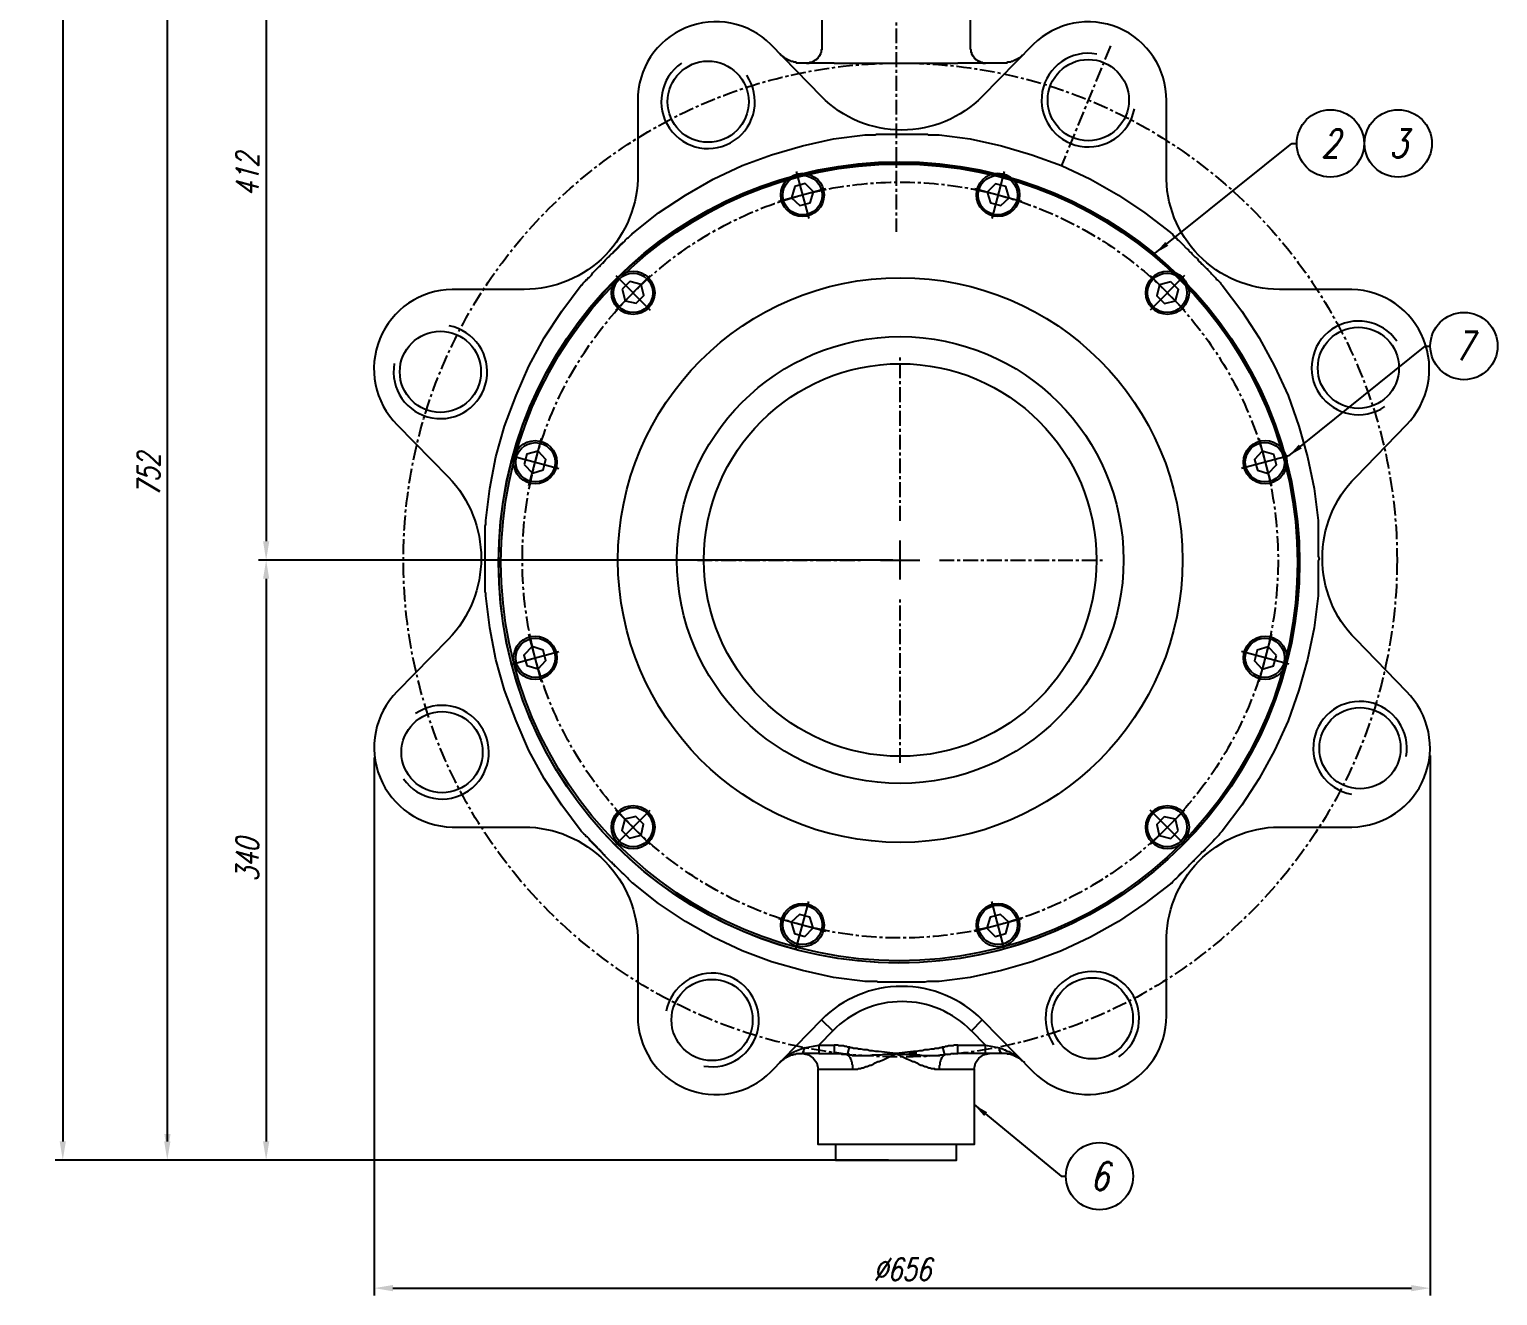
# Model space of a CAD drawing. Header units: millimetres. Extents: x 3426 to 5580, y 1375 to 2906.
# Drawn here: x 3426 to 4211, y 1466 to 2143 of the extents above; entities that cross this region are included whole.
import ezdxf
from ezdxf.enums import TextEntityAlignment as Align

# ---------------------------------------------------------------- set-up
doc = ezdxf.new("R2010")
doc.units = ezdxf.units.MM
doc.linetypes.add('CENTER', pattern=[50.8, 31.75, -6.35, 6.35, -6.35])
for name, color, linetype in [('IA-DIBUJO', 3, 'Continuous'), ('IA-DIM', 7, 'Continuous'), ('IA-EJES', 4, 'CENTER'), ('IA-SIMBOLS', 2, 'Continuous'), ('IA-TRAZ', 8, 'Continuous')]:
    doc.layers.add(name, color=color, linetype=linetype)
doc.styles.add('ING-AMB', font='romans.shx', dxfattribs={"width": 0.75, "oblique": 15})
doc.styles.add('SALVADOR', font='romans.shx', dxfattribs={"width": 0.75, "oblique": 15})
doc.dimstyles.new('ING-AMB 4', dxfattribs={"dimscale": 4, "dimtxt": 3, "dimasz": 2.5, "dimexe": 1, "dimexo": 1, "dimgap": 1, "dimtad": 1, "dimdec": 0, "dimzin": 0, "dimdsep": 46, "dimtxsty": 'ING-AMB', "dimcen": 0.1, "dimclrd": 7, "dimclre": 7, "dimclrt": 2, "dimadec": 0, "dimazin": 0, "dimtfac": 1, "dimtdec": 0, "dimtmove": 0, "dimatfit": 0, "dimfxl": 1.25, "dimtolj": 1, "dimtzin": 0, "dimarcsym": 1})

# ---------------------------------------------------------------- blocks, each defined once
blk = doc.blocks.new('*D7')
at = {"layer": 'Defpoints', "color": 0, "transparency": 16777216}
for p in [(3791.24, 2271.45), (3552.5, 1859.45), (3748.36, 1859.45)]:
    blk.add_point(p, dxfattribs=at)
at = {"layer": 'IA-DIM', "color": 7, "lineweight": -2, "transparency": 16777216}
for p, q in [((3787.24, 2271.45), (3548.5, 2271.45)), ((3552.5, 2261.45), (3552.5, 1869.45)), ((3744.36, 1859.45), (3548.5, 1859.45))]:
    blk.add_line(p, q, dxfattribs=at)
at = {"layer": 'IA-DIM', "color": 7, "transparency": 16777216}
for points in [[(3550.84, 2261.45), (3554.17, 2261.45), (3552.5, 2271.45)], [(3550.84, 1869.45), (3554.17, 1869.45), (3552.5, 1859.45)]]:
    blk.add_solid(points, dxfattribs=at)
at = {"layer": 'IA-DIM', "color": 2, "transparency": 16777216, "insert": (3542.5, 2065.45), "char_height": 12, "attachment_point": 5, "rotation": 90, "style": 'ING-AMB'}
blk.add_mtext('\\A1;412', dxfattribs=at)
blk = doc.blocks.new('*U8')
at = {"layer": 'IA-EJES', "color": 0, "ltscale": 0.25, "transparency": 16777216}
for p, q in [((0, 20.99), (0, 108.47)), ((-108.47, 0), (-20.99, 0)), ((20.99, 0), (108.47, 0)), ((0, -108.47), (0, -20.99))]:
    blk.add_line(p, q, dxfattribs=at)
at = {"layer": 'IA-EJES', "color": 0, "linetype": 'Continuous', "ltscale": 0.25, "transparency": 16777216}
for p, q in [((0, -10.5), (0, 10.5)), ((-10.5, 0), (10.5, 0))]:
    blk.add_line(p, q, dxfattribs=at)
blk = doc.blocks.new('*D9')
at = {"layer": 'Defpoints', "color": 0, "transparency": 16777216}
for p in [(3891.68, 1859.45), (3552.5, 1538.54), (3889.45, 1538.54)]:
    blk.add_point(p, dxfattribs=at)
at = {"layer": 'IA-DIM', "color": 7, "lineweight": -2, "transparency": 16777216}
for p, q in [((3887.68, 1859.45), (3548.5, 1859.45)), ((3552.5, 1849.45), (3552.5, 1548.54)), ((3885.45, 1538.54), (3548.5, 1538.54))]:
    blk.add_line(p, q, dxfattribs=at)
at = {"layer": 'IA-DIM', "color": 7, "transparency": 16777216}
for points in [[(3550.84, 1849.45), (3554.17, 1849.45), (3552.5, 1859.45)], [(3550.84, 1548.54), (3554.17, 1548.54), (3552.5, 1538.54)]]:
    blk.add_solid(points, dxfattribs=at)
at = {"layer": 'IA-DIM', "color": 2, "transparency": 16777216, "insert": (3542.5, 1699), "char_height": 12, "attachment_point": 5, "rotation": 90, "style": 'ING-AMB'}
blk.add_mtext('\\A1;340', dxfattribs=at)
blk = doc.blocks.new('*D10')
at = {"layer": 'Defpoints', "color": 0, "transparency": 16777216}
for p in [(3889.45, 2271.45), (3499.62, 1538.54), (3889.45, 1538.54)]:
    blk.add_point(p, dxfattribs=at)
at = {"layer": 'IA-DIM', "color": 7, "lineweight": -2, "transparency": 16777216}
for p, q in [((3885.45, 2271.45), (3495.62, 2271.45)), ((3499.62, 2261.45), (3499.62, 1548.54)), ((3885.45, 1538.54), (3495.62, 1538.54))]:
    blk.add_line(p, q, dxfattribs=at)
at = {"layer": 'IA-DIM', "color": 7, "transparency": 16777216}
for points in [[(3497.95, 2261.45), (3501.29, 2261.45), (3499.62, 2271.45)], [(3497.95, 1548.54), (3501.29, 1548.54), (3499.62, 1538.54)]]:
    blk.add_solid(points, dxfattribs=at)
at = {"layer": 'IA-DIM', "color": 2, "transparency": 16777216, "insert": (3489.62, 1905), "char_height": 12, "width": 225.9704, "attachment_point": 5, "rotation": 90, "style": 'ING-AMB'}
blk.add_mtext('\\A1;752', dxfattribs=at)
blk = doc.blocks.new('*D12')
at = {"layer": 'Defpoints', "color": 0, "transparency": 16777216}
for p in [(3610.3, 1757.77), (4175.1, 1758.96), (4175.1, 1470.07)]:
    blk.add_point(p, dxfattribs=at)
at = {"layer": 'IA-DIM', "color": 7, "lineweight": -2, "transparency": 16777216}
for p, q in [((3610.3, 1753.77), (3610.3, 1466.07)), ((4175.1, 1754.96), (4175.1, 1466.07)), ((3620.3, 1470.07), (4165.1, 1470.07))]:
    blk.add_line(p, q, dxfattribs=at)
at = {"layer": 'IA-DIM', "color": 7, "transparency": 16777216}
for points in [[(3620.3, 1471.73), (3620.3, 1468.4), (3610.3, 1470.07)], [(4165.1, 1471.73), (4165.1, 1468.4), (4175.1, 1470.07)]]:
    blk.add_solid(points, dxfattribs=at)
at = {"layer": 'IA-DIM', "color": 2, "transparency": 16777216, "insert": (3892.7, 1480.07), "char_height": 12, "attachment_point": 5, "style": 'ING-AMB'}
blk.add_mtext('\\A1;%%C656', dxfattribs=at)
blk = doc.blocks.new('*U16')
at = {"layer": 'IA-TRAZ'}
blk.add_circle((0.22, 0), 21.71, dxfattribs=at)
blk.add_arc((0.22, 0), 25.04, 79.7395, 349.34849, dxfattribs=at)
blk = doc.blocks.new('*U17')
at = {"color": 0, "linetype": 'ByBlock', "lineweight": -2, "transparency": 16777216}
for p, rotation in [((3788.76, 2104.39), 45), ((4136.62, 1962.37), 315), ((3645.71, 1959.87), 90), ((3646.75, 1756.53), 135), ((4137.65, 1759.03), 270), ((3994.6, 1614.52), 225), ((3791.26, 1613.48), 180)]:
    blk.add_blockref('*U16', p, dxfattribs=dict(at, rotation=rotation))
blk.add_blockref('*U16', (3992.1, 2105.42), dxfattribs=at)
blk = doc.blocks.new('EJE')
blk.add_circle((0, 6), 6)
at = {"style": 'SALVADOR', "oblique": 15, "width": 0.75}
blk.add_attdef('N', text='', height=5, dxfattribs=at).set_placement((0, 6), align=Align.MIDDLE)
blk = doc.blocks.new('*D26')
at = {"layer": 'Defpoints', "color": 0, "transparency": 16777216}
for p in [(3889.66, 2788.73), (3443.72, 1538.54), (3857.07, 1538.54)]:
    blk.add_point(p, dxfattribs=at)
at = {"layer": 'IA-DIM', "color": 7, "lineweight": -2, "transparency": 16777216}
for p, q in [((3885.66, 2788.73), (3439.72, 2788.73)), ((3443.72, 2778.73), (3443.72, 1548.54)), ((3853.07, 1538.54), (3439.72, 1538.54))]:
    blk.add_line(p, q, dxfattribs=at)
at = {"layer": 'IA-DIM', "color": 7, "transparency": 16777216}
for points in [[(3442.05, 2778.73), (3445.38, 2778.73), (3443.72, 2788.73)], [(3442.05, 1548.54), (3445.38, 1548.54), (3443.72, 1538.54)]]:
    blk.add_solid(points, dxfattribs=at)
at = {"layer": 'IA-DIM', "color": 2, "transparency": 16777216, "insert": (3433.72, 2163.63), "char_height": 12, "attachment_point": 5, "rotation": 90, "style": 'ING-AMB'}
blk.add_mtext('\\A1;1227', dxfattribs=at)

msp = doc.modelspace()

# ---------------------------------------------------------------- linework, layer by layer
at = {"color": 8}
for p, q in [((3835.99, 2067.27), (3842.75, 2042.07)), ((3947.37, 2067.27), (3940.61, 2042.07)), ((3826.77, 2051.31), (3851.97, 2058.06)), ((3931.39, 2058.06), (3956.59, 2051.31)), ((3739.54, 1993.14), (3757.99, 2011.6)), ((3739.55, 2011.59), (3758, 1993.14)), ((4025.37, 2011.6), (4043.83, 1993.15)), ((4043.82, 2011.59), (4025.37, 1993.14)), ((3693.07, 1899.16), (3699.83, 1924.36)), ((4083.54, 1924.37), (4090.29, 1899.16)), ((3683.86, 1915.14), (3709.07, 1908.38)), ((4099.5, 1915.14), (4074.3, 1908.39)), ((3699.83, 1794.54), (3693.08, 1819.74)), ((4090.29, 1819.74), (4083.54, 1794.54)), ((3683.86, 1803.77), (3709.07, 1810.52)), ((4099.5, 1803.77), (4074.3, 1810.52)), ((3757.99, 1707.31), (3739.54, 1725.76)), ((3739.55, 1707.32), (3758, 1725.77)), ((4043.82, 1707.32), (4025.37, 1725.77)), ((4043.83, 1725.76), (4025.38, 1707.31)), ((3836, 1651.63), (3842.75, 1676.84)), ((3947.37, 1651.63), (3940.62, 1676.84)), ((3851.97, 1660.84), (3826.77, 1667.6)), ((3956.6, 1667.6), (3931.39, 1660.85))]:
    msp.add_line(p, q, dxfattribs=at)
at = {"layer": 'IA-DIBUJO'}
for points in [[(3841.6, 2125.25), (3843.04, 2125.25), (3843.4, 2125.61), (3844.48, 2125.61), (3844.84, 2125.98), (3845.2, 2125.98), (3845.56, 2126.34), (3845.92, 2126.34), (3845.92, 2126.71), (3846.28, 2126.71), (3846.64, 2127.08), (3847, 2127.08), (3847, 2127.44), (3847.36, 2127.81), (3847.72, 2127.81), (3847.72, 2128.17), (3848.08, 2128.54), (3848.08, 2128.9), (3848.44, 2128.9), (3848.44, 2129.27), (3848.8, 2129.27), (3848.8, 2130), (3849.16, 2130), (3849.16, 2130.73), (3849.52, 2131.1), (3849.52, 2132.56), (3849.88, 2132.56), (3849.88, 2133.66), (3849.88, 2180.11)], [(3929.02, 2180.11), (3929.02, 2133.66), (3929.02, 2132.93), (3929.38, 2132.56), (3929.38, 2131.1), (3929.74, 2131.1), (3929.74, 2130), (3930.1, 2130), (3930.1, 2129.27), (3930.45, 2129.27), (3930.45, 2128.9), (3930.81, 2128.9), (3930.81, 2128.54), (3931.17, 2128.17), (3931.17, 2127.81), (3931.53, 2127.81), (3931.53, 2127.44), (3931.89, 2127.44), (3931.89, 2127.08), (3932.25, 2127.08), (3932.61, 2126.71), (3932.97, 2126.71), (3932.97, 2126.34), (3933.69, 2126.34), (3933.69, 2125.98), (3934.41, 2125.98), (3934.77, 2125.61), (3935.49, 2125.61), (3935.85, 2125.25), (3937.29, 2125.25)], [(3856.35, 2125.25), (3839.08, 2125.25), (3836.21, 2125.25), (3835.85, 2125.61), (3834.77, 2125.61), (3834.41, 2125.98), (3833.33, 2125.98), (3832.97, 2126.34), (3832.61, 2126.34), (3832.25, 2126.71), (3831.89, 2126.71), (3831.53, 2127.08), (3831.17, 2127.08), (3830.81, 2127.44), (3830.45, 2127.44), (3830.09, 2127.81), (3829.73, 2127.81), (3829.37, 2128.17), (3829.37, 2128.54), (3829.01, 2128.54), (3828.65, 2128.9), (3828.29, 2129.27), (3827.93, 2129.27), (3827.57, 2129.64), (3827.57, 2130), (3827.21, 2130)], [(3958.15, 2130), (3957.79, 2130), (3957.43, 2129.64), (3957.07, 2129.27), (3956.71, 2129.27), (3956.71, 2128.9), (3956.35, 2128.54), (3956, 2128.54), (3955.64, 2128.17), (3955.28, 2127.81), (3954.92, 2127.81), (3954.56, 2127.44), (3954.2, 2127.44), (3953.84, 2127.08), (3953.48, 2127.08), (3953.12, 2126.71), (3952.76, 2126.71), (3952.4, 2126.34), (3952.04, 2126.34), (3951.68, 2125.98), (3950.96, 2125.98), (3950.6, 2125.61), (3949.16, 2125.61), (3948.8, 2125.25), (3946.28, 2125.25), (3922.54, 2125.25)], [(3856.35, 2125.25), (3922.54, 2125.25)], [(3916.79, 2123.78), (3912.83, 2124.51)], [(3848.08, 1595.6), (3839.08, 1595.6), (3839.44, 1595.96), (3839.8, 1595.96), (3839.8, 1596.69), (3840.16, 1596.69), (3840.16, 1597.43), (3840.52, 1597.79), (3840.52, 1598.52), (3848.08, 1599.99), (3848.08, 1595.6), (3856.35, 1595.6), (3859.95, 1595.6), (3860.31, 1595.23), (3862.83, 1595.23), (3863.55, 1594.87), (3865.7, 1594.87), (3866.06, 1594.5), (3875.06, 1594.5), (3876.86, 1594.87), (3881.53, 1594.87), (3882.97, 1595.23), (3886.21, 1595.23), (3889.45, 1595.6), (3892.68, 1595.23), (3895.92, 1595.23), (3897.36, 1594.87), (3902.04, 1594.87), (3903.84, 1594.5), (3912.83, 1594.5), (3913.19, 1594.87), (3915.35, 1594.87), (3916.07, 1595.23), (3918.58, 1595.23), (3918.94, 1595.6), (3922.54, 1595.6)], [(3839.44, 1595.6), (3842.68, 1594.87), (3845.2, 1593.04), (3847, 1590.48), (3847.72, 1587.19), (3866.42, 1587.19), (3866.42, 1589.38), (3866.06, 1589.74), (3866.06, 1590.84), (3865.7, 1591.21), (3865.7, 1591.94), (3865.34, 1592.3), (3865.34, 1593.04), (3864.98, 1593.04), (3864.98, 1593.41), (3864.63, 1593.77), (3864.27, 1594.13), (3864.27, 1594.5), (3863.91, 1594.5), (3863.91, 1594.87), (3863.55, 1594.87), (3864.63, 1598.89), (3863.55, 1598.89), (3863.19, 1599.26), (3862.11, 1599.26), (3861.39, 1599.62), (3858.87, 1599.62), (3858.51, 1599.99), (3856.35, 1599.99)], [(3914.27, 1598.89), (3913.55, 1598.52), (3912.83, 1598.52), (3912.11, 1598.16), (3910.31, 1598.16), (3909.59, 1597.79), (3908.15, 1597.79), (3906.71, 1597.43), (3904.91, 1597.43), (3903.48, 1597.06), (3902.04, 1597.06), (3900.24, 1596.69), (3898.8, 1596.69), (3895.56, 1596.33), (3892.68, 1595.96), (3889.45, 1595.6), (3886.21, 1595.96), (3883.33, 1596.33), (3880.09, 1596.69), (3878.65, 1596.69), (3876.86, 1597.06), (3875.42, 1597.06), (3873.98, 1597.43), (3872.18, 1597.43), (3870.74, 1597.79), (3869.3, 1597.79), (3868.58, 1598.16), (3866.78, 1598.16), (3866.06, 1598.52), (3865.34, 1598.52), (3864.63, 1598.89)], [(3866.42, 1587.19), (3868.94, 1587.19), (3869.3, 1587.55), (3870.38, 1587.55), (3871.1, 1587.92), (3871.82, 1587.92), (3872.54, 1588.28), (3873.26, 1588.65), (3873.98, 1588.65), (3874.7, 1589.01), (3875.42, 1589.38), (3876.14, 1589.38), (3876.86, 1589.74), (3877.58, 1590.11), (3878.29, 1590.48), (3879.01, 1590.84), (3879.73, 1591.21), (3880.45, 1591.21), (3881.17, 1591.57), (3882.25, 1591.94), (3883.69, 1592.67), (3885.13, 1593.41), (3886.57, 1594.13), (3889.45, 1595.6), (3892.32, 1594.13), (3893.76, 1593.41), (3895.2, 1592.67), (3897, 1591.94), (3897.72, 1591.57), (3898.44, 1591.21), (3899.16, 1591.21), (3899.88, 1590.84), (3900.6, 1590.48), (3901.32, 1590.11), (3902.04, 1589.74), (3902.76, 1589.38), (3903.48, 1589.38), (3904.19, 1589.01), (3904.91, 1588.65), (3905.63, 1588.65), (3906.35, 1588.28), (3907.07, 1587.92), (3907.79, 1587.92), (3908.51, 1587.55), (3909.95, 1587.55), (3909.95, 1587.19), (3912.47, 1587.19)], [(3896.28, 1595.96), (3900.6, 1595.96)], [(3946.28, 1595.6), (3945.92, 1595.6), (3945.92, 1595.96), (3945.56, 1595.96), (3945.56, 1596.33), (3945.2, 1596.33), (3945.2, 1597.06), (3944.84, 1597.06), (3944.84, 1598.52), (3945.2, 1598.16), (3946.28, 1598.16), (3946.64, 1597.79), (3947, 1597.79), (3947.36, 1597.43), (3948.08, 1597.43), (3948.44, 1597.06), (3948.8, 1597.06), (3949.16, 1596.69), (3949.88, 1596.69), (3950.24, 1596.33), (3950.6, 1596.33), (3950.96, 1595.96), (3951.32, 1595.6), (3952.04, 1595.6), (3952.4, 1595.23), (3952.76, 1594.87), (3953.12, 1594.87), (3953.48, 1594.5), (3953.84, 1594.13), (3954.2, 1593.77), (3954.56, 1593.77), (3955.28, 1593.41), (3955.64, 1593.04), (3956, 1592.67), (3956.35, 1592.3), (3956.71, 1591.94), (3957.07, 1591.57), (3957.43, 1591.21), (3957.79, 1590.84), (3958.15, 1590.84), (3957.79, 1590.84), (3957.43, 1591.21), (3957.07, 1591.57), (3956.71, 1591.57), (3956.71, 1591.94), (3956.35, 1592.3), (3956, 1592.3), (3955.64, 1592.67), (3955.28, 1593.04), (3954.92, 1593.04), (3954.56, 1593.41), (3954.2, 1593.41), (3953.84, 1593.77), (3953.48, 1593.77), (3953.12, 1594.13), (3952.76, 1594.13), (3952.4, 1594.5), (3952.04, 1594.5), (3951.68, 1594.87), (3950.96, 1594.87), (3950.6, 1595.23), (3949.16, 1595.23), (3948.8, 1595.6), (3946.28, 1595.6), (3937.29, 1595.6), (3922.54, 1595.6), (3922.54, 1599.99), (3920.38, 1599.99), (3920.02, 1599.62), (3917.5, 1599.62), (3916.79, 1599.26), (3915.71, 1599.26), (3915.35, 1598.89), (3914.27, 1598.89), (3915.35, 1594.87), (3914.99, 1594.87), (3914.99, 1594.5), (3914.63, 1594.5), (3914.63, 1594.13), (3914.27, 1593.77), (3913.91, 1593.41), (3913.91, 1593.04), (3913.55, 1593.04), (3913.55, 1592.3), (3913.19, 1591.94), (3913.19, 1591.21), (3912.83, 1590.84), (3912.83, 1589.38), (3912.47, 1589.01), (3912.47, 1587.19), (3931.17, 1587.19), (3931.89, 1590.48), (3933.69, 1593.04), (3936.21, 1594.87), (3939.45, 1595.6)], [(3937.29, 1595.6), (3937.29, 1599.99), (3944.84, 1598.52)], [(3931.17, 1587.19), (3931.17, 1546.95), (3916.79, 1546.95), (3915.35, 1546.95), (3911.03, 1546.95), (3909.23, 1546.95), (3908.15, 1546.95), (3906.71, 1546.95), (3902.04, 1546.95), (3900.6, 1546.95), (3897.72, 1546.95), (3896.64, 1546.95), (3895.56, 1546.95), (3894.12, 1546.95), (3889.81, 1546.95), (3888.37, 1546.95), (3886.93, 1546.95), (3885.49, 1546.95), (3881.17, 1546.95), (3879.73, 1546.95), (3878.29, 1546.95), (3876.86, 1546.95), (3872.18, 1546.95), (3870.74, 1546.95), (3869.66, 1546.95), (3867.86, 1546.95), (3863.55, 1546.95), (3862.11, 1546.95), (3847.72, 1546.95), (3847.72, 1587.19)], [(3857.07, 1546.95), (3857.07, 1538.54), (3921.82, 1538.54), (3921.82, 1546.95)]]:
    msp.add_lwpolyline(points, dxfattribs=at)
for points in [[(4135.5, 1903.95), (4162.48, 1931.75, 0.655789), (4133.34, 2004.17), (4094.49, 2004.17, -0.418883), (4034.06, 2065.99), (4034.06, 2105.13, 0.669904), (3962.83, 2135.12), (3935.49, 2107.32, -0.41752), (3849.52, 2107.32), (3822.54, 2135.12, 0.671564), (3751.31, 2105.13), (3751.31, 2065.99, -0.418441), (3690.52, 2004.17), (3652.03, 2004.17, 0.661564), (3622.53, 1931.75)], [(3622.53, 1931.75), (3649.87, 1903.95, -0.40513), (3649.87, 1816.89), (3622.53, 1789.09, 0.658887), (3652.03, 1716.67), (3690.52, 1716.67, -0.415508), (3751.31, 1654.85), (3751.31, 1615.71, 0.669878), (3822.54, 1585.72), (3849.52, 1613.52), (3855.63, 1607.67), (3848.08, 1599.99), (3856.35, 1599.99), (3856.35, 1595.6)], [(3922.54, 1599.99), (3937.29, 1599.99), (3929.74, 1607.67), (3935.49, 1613.52), (3962.83, 1585.72, 0.668741), (4034.06, 1615.71), (4034.06, 1654.85, -0.416692), (4094.49, 1716.67), (4133.34, 1716.67, 0.66638), (4162.48, 1789.09), (4135.5, 1816.89, -0.413647), (4135.5, 1903.95)], [(3840.52, 1598.52, 0.120864), (3827.21, 1590.84), (3827.57, 1590.84), (3827.57, 1591.21), (3827.93, 1591.57), (3828.29, 1591.57), (3828.65, 1591.94), (3829.01, 1592.3), (3829.37, 1592.3), (3829.37, 1592.67), (3829.73, 1593.04), (3830.09, 1593.04), (3830.45, 1593.41), (3830.81, 1593.41), (3831.17, 1593.77), (3831.53, 1593.77), (3831.89, 1594.13), (3832.25, 1594.13), (3832.61, 1594.5), (3832.97, 1594.5), (3833.33, 1594.87), (3834.41, 1594.87), (3834.77, 1595.23), (3835.85, 1595.23), (3836.21, 1595.6), (3839.08, 1595.6)]]:
    msp.add_lwpolyline(points, format="xyb", dxfattribs=at)
msp.add_lwpolyline([(3749.15, 2034.53), (3762.46, 2045.14), (3776.85, 2054.65), (3791.6, 2063.06), (3807.07, 2070.38), (3822.9, 2076.23), (3839.44, 2080.99), (3855.99, 2084.65), (3872.9, 2086.84), (3878.29, 2086.84), (3879.01, 2087.21), (3906.35, 2087.21), (3906.71, 2086.84), (3912.47, 2086.84), (3929.02, 2084.65), (3945.92, 2080.99), (3962.11, 2076.23), (3977.94, 2070.38), (3993.41, 2063.06), (4008.52, 2054.65), (4022.54, 2045.14), (4036.21, 2034.53), (4036.57, 2034.17), (4037.29, 2033.8), (4037.65, 2033.07), (4038.37, 2032.7), (4038.73, 2031.97), (4039.45, 2031.6), (4039.81, 2030.88), (4040.53, 2030.51), (4041.61, 2029.41), (4042.69, 2028.32), (4044.85, 2026.12), (4045.93, 2025.39), (4045.93, 2025.02), (4046.29, 2024.66), (4046.65, 2024.29), (4047.37, 2023.93), (4047.73, 2023.19), (4048.08, 2022.83), (4048.44, 2022.46), (4049.52, 2021.37), (4050.6, 2020.63), (4051.32, 2019.53), (4051.68, 2019.17), (4052.4, 2018.8), (4053.12, 2017.71), (4053.48, 2017.34), (4053.84, 2016.98), (4054.2, 2016.61), (4054.56, 2016.24), (4054.92, 2015.88), (4055.28, 2015.51), (4055.64, 2015.15), (4056, 2015.15), (4056, 2014.78), (4056.36, 2014.42), (4056.72, 2014.05), (4057.08, 2013.68), (4057.44, 2013.32), (4057.8, 2012.95), (4058.16, 2012.59), (4058.52, 2012.22), (4058.88, 2011.86), (4059.24, 2011.49), (4059.6, 2011.12), (4059.96, 2010.76), (4060.32, 2010.39), (4060.68, 2009.66), (4061.39, 2009.29), (4062.11, 2008.56), (4062.83, 2007.83), (4063.19, 2007.1), (4063.91, 2006.37), (4074.34, 1992.47), (4083.7, 1978.2), (4091.97, 1963.21), (4099.17, 1947.48), (4104.92, 1931.02), (4109.6, 1914.56), (4113.2, 1897.73), (4115.35, 1880.54), (4115.35, 1861.52), (4115.71, 1860.06), (4115.35, 1858.96), (4115.35, 1840.3), (4113.2, 1823.11), (4109.6, 1806.29), (4104.92, 1789.83), (4099.17, 1773.37), (4091.97, 1757.64), (4083.7, 1742.64), (4074.34, 1728.38), (4063.91, 1714.48), (4063.55, 1714.11), (4062.83, 1713.38), (4062.47, 1713.01), (4062.11, 1712.28), (4061.39, 1711.55), (4061.04, 1711.18), (4060.32, 1710.45), (4059.96, 1710.09), (4058.88, 1708.99), (4057.8, 1707.89), (4055.64, 1705.7), (4054.56, 1704.6), (4054.56, 1704.23), (4054.2, 1704.23), (4053.84, 1703.87), (4053.84, 1703.5), (4053.12, 1703.14), (4052.76, 1702.77), (4052.4, 1702.4), (4051.68, 1701.67), (4050.96, 1700.94), (4049.88, 1699.85), (4049.16, 1699.11), (4048.8, 1698.75), (4048.8, 1698.38), (4048.08, 1698.02), (4047.37, 1697.28), (4047.01, 1696.92), (4046.65, 1696.55), (4046.29, 1696.19), (4045.93, 1695.82), (4045.57, 1695.45), (4045.21, 1695.09), (4044.85, 1694.72), (4044.49, 1694.36), (4044.13, 1693.99), (4043.77, 1693.63), (4043.41, 1693.26), (4043.05, 1692.89), (4042.69, 1692.53), (4042.33, 1692.16), (4041.97, 1692.16), (4041.97, 1691.8), (4041.61, 1691.43), (4041.25, 1691.43), (4041.25, 1691.07), (4040.89, 1690.7), (4040.53, 1690.7), (4040.53, 1690.33), (4040.17, 1689.97), (4039.45, 1689.24), (4038.73, 1688.87), (4038.01, 1688.14), (4037.29, 1687.41), (4036.93, 1686.68), (4036.21, 1686.31), (4022.54, 1675.71), (4008.52, 1666.19), (3993.41, 1657.78), (3977.94, 1650.46), (3962.11, 1644.61), (3945.92, 1639.86), (3929.02, 1636.2), (3912.47, 1634), (3906.35, 1634), (3904.91, 1633.64), (3879.73, 1633.64), (3879.37, 1634), (3872.9, 1634), (3855.99, 1636.2), (3839.44, 1639.86), (3822.9, 1644.61), (3807.07, 1650.46), (3791.6, 1657.78), (3776.85, 1666.19), (3762.46, 1675.71), (3749.15, 1686.31), (3748.43, 1686.68), (3748.07, 1687.04), (3747.35, 1687.78), (3746.99, 1688.14), (3746.28, 1688.87), (3745.92, 1689.24), (3745.2, 1689.97), (3744.84, 1690.33), (3743.76, 1691.43), (3742.68, 1692.53), (3740.52, 1694.72), (3739.44, 1695.82), (3739.08, 1695.82), (3738.72, 1696.19), (3738.72, 1696.55), (3738.36, 1696.55), (3738, 1696.92), (3737.64, 1697.65), (3737.28, 1697.65), (3736.92, 1698.02), (3736.56, 1698.38), (3735.48, 1699.48), (3734.76, 1700.21), (3733.69, 1701.31), (3733.69, 1701.67), (3733.33, 1701.67), (3732.97, 1702.04), (3731.89, 1703.14), (3731.53, 1703.5), (3731.53, 1703.87), (3731.17, 1703.87), (3730.81, 1704.23), (3730.81, 1704.6), (3730.45, 1704.6), (3730.09, 1704.97), (3729.73, 1705.33), (3729.73, 1705.7), (3729.37, 1705.7), (3729.37, 1706.07), (3729.01, 1706.07), (3729.01, 1706.43), (3728.65, 1706.79), (3728.29, 1706.79), (3728.29, 1707.16), (3727.93, 1707.16), (3727.93, 1707.53), (3727.57, 1707.53), (3727.57, 1707.89), (3727.21, 1707.89), (3727.21, 1708.26), (3726.85, 1708.26), (3726.85, 1708.62), (3726.49, 1708.99), (3726.13, 1708.99), (3725.77, 1709.35), (3725.77, 1709.72), (3725.41, 1709.72), (3725.41, 1710.09), (3725.05, 1710.45), (3724.33, 1711.18), (3723.61, 1711.55), (3723.25, 1712.28), (3722.53, 1713.01), (3721.81, 1713.74), (3721.09, 1714.48), (3710.66, 1728.38), (3701.31, 1742.64), (3693.04, 1757.64), (3686.2, 1773.37), (3680.09, 1789.83), (3675.41, 1806.29), (3672.17, 1823.11), (3670.01, 1840.3), (3670.01, 1841.77), (3669.65, 1842.5), (3669.65, 1877.61), (3670.01, 1878.71), (3670.01, 1880.54), (3672.17, 1897.73), (3675.41, 1914.56), (3680.09, 1931.02), (3686.2, 1947.48), (3693.04, 1963.21), (3701.31, 1978.2), (3710.66, 1992.47), (3721.09, 2006.37), (3721.81, 2006.73), (3722.17, 2007.46), (3722.89, 2008.2), (3723.25, 2008.56), (3723.61, 2009.29), (3724.33, 2009.66), (3724.69, 2010.39), (3725.41, 2010.76), (3726.49, 2011.86), (3727.21, 2012.95), (3729.37, 2015.15), (3730.45, 2016.24), (3730.81, 2016.61), (3731.17, 2016.61), (3731.17, 2016.98), (3731.53, 2017.34), (3731.89, 2017.71), (3732.25, 2018.07), (3732.61, 2018.44), (3732.97, 2018.44), (3733.33, 2019.17), (3734.04, 2019.9), (3735.12, 2021), (3736.2, 2021.73), (3736.2, 2022.1), (3736.56, 2022.46), (3736.92, 2022.83), (3738, 2023.56), (3738.36, 2023.93), (3738.36, 2024.29), (3738.72, 2024.66), (3739.08, 2024.66), (3739.08, 2025.02), (3739.44, 2025.39), (3739.8, 2025.39), (3740.16, 2025.75), (3740.16, 2026.12), (3740.52, 2026.12), (3740.52, 2026.49), (3740.88, 2026.49), (3740.88, 2026.85), (3741.24, 2026.85), (3741.24, 2027.22), (3741.6, 2027.22), (3741.96, 2027.58), (3741.96, 2027.95), (3742.32, 2027.95), (3742.32, 2028.32), (3742.68, 2028.32), (3742.68, 2028.68), (3743.04, 2028.68), (3743.04, 2029.05), (3743.4, 2029.41), (3743.76, 2029.41), (3744.12, 2029.78), (3744.48, 2030.14), (3744.48, 2030.51), (3744.84, 2030.88), (3745.56, 2031.6), (3746.28, 2031.97), (3746.99, 2032.7), (3747.71, 2033.44), (3748.43, 2034.17)], close=True, dxfattribs=at)
at = {"layer": 'IA-DIBUJO', "color": 8}
for points in [[(3835.24, 2059.24), (3833.54, 2053.11), (3837.99, 2049), (3843.55, 2050.49), (3845.35, 2056.27), (3840.8, 2060.73)], [(3942.7, 2060.7), (3938.15, 2056.24), (3939.96, 2050.45), (3945.51, 2048.96), (3949.97, 2053.07), (3948.26, 2059.21)], [(3742.91, 2004.26), (3744.5, 1998.09), (3750.41, 1996.76), (3754.48, 2000.83), (3753.15, 2006.74), (3746.98, 2008.33)], [(4036.49, 2008.23), (4030.32, 2006.64), (4028.99, 2000.73), (4033.06, 1996.66), (4038.97, 1997.99), (4040.56, 2004.16)], [(3690.44, 1910.47), (3694.9, 1905.92), (3700.68, 1907.73), (3702.17, 1913.28), (3698.06, 1917.74), (3691.93, 1916.03)], [(4091.47, 1915.89), (4085.34, 1917.6), (4081.23, 1913.15), (4082.72, 1907.59), (4088.5, 1905.78), (4092.96, 1910.33)], [(3691.89, 1803.01), (3698.03, 1801.31), (3702.14, 1805.76), (3700.65, 1811.32), (3694.86, 1813.12), (3690.4, 1808.57)], [(4092.93, 1808.43), (4088.46, 1812.98), (4082.68, 1811.18), (4081.19, 1805.62), (4085.3, 1801.17), (4091.44, 1802.87)], [(3746.88, 1710.68), (3753.05, 1712.27), (3754.38, 1718.18), (3750.31, 1722.25), (3744.4, 1720.92), (3742.81, 1714.75)], [(4040.46, 1714.65), (4038.87, 1720.82), (4032.96, 1722.15), (4028.89, 1718.08), (4030.22, 1712.17), (4036.39, 1710.58)], [(3840.66, 1658.21), (3845.21, 1662.67), (3843.41, 1668.45), (3837.85, 1669.94), (3833.4, 1665.83), (3835.1, 1659.7)], [(3948.12, 1659.66), (3949.83, 1665.8), (3945.38, 1669.91), (3939.82, 1668.42), (3938.01, 1662.63), (3942.56, 1658.17)]]:
    msp.add_lwpolyline(points, close=True, dxfattribs=at)
at = {"layer": 'IA-DIBUJO'}
for centre, radius in [((3891.05, 1858.21), 214.24), ((3890.92, 1857.94), 214.02), ((3891.17, 1858.19), 213.04), ((3891.68, 1859.45), 150.99), ((3891.68, 1859.45), 119.46), ((3891.68, 1859.45), 104.97)]:
    msp.add_circle(centre, radius, dxfattribs=at)
at = {"layer": 'IA-DIBUJO', "color": 8}
for centre, radius in [((3839.37, 2054.68), 11.58), ((3943.99, 2054.69), 11.58), ((3839.38, 2054.58), 10.52), ((3943.95, 2054.59), 10.52), ((3748.76, 2002.37), 11.58), ((3748.82, 2002.29), 10.52), ((4034.6, 2002.37), 11.58), ((4034.52, 2002.31), 10.52), ((3696.45, 1911.76), 11.58), ((3696.54, 1911.72), 10.52), ((4086.91, 1911.77), 11.58), ((4086.81, 1911.76), 10.52), ((3696.45, 1807.14), 11.58), ((3696.55, 1807.15), 10.52), ((4086.92, 1807.14), 11.58), ((4086.82, 1807.19), 10.52), ((3748.76, 1716.53), 11.58), ((4034.6, 1716.53), 11.58), ((3748.85, 1716.59), 10.52), ((4034.54, 1716.62), 10.52), ((3839.37, 1664.22), 11.58), ((3839.41, 1664.31), 10.52), ((3944, 1664.22), 11.58), ((3943.99, 1664.32), 10.52)]:
    msp.add_circle(centre, radius, dxfattribs=at)
at = {"layer": 'IA-DIBUJO'}
for centre, radius, start, end in [((3892.5, 1571.01), 60.45, 44.67696, 135.32304), ((3892.68, 1571.68), 51.65, 44.16673, 135.83327)]:
    msp.add_arc(centre, radius, start, end, dxfattribs=at)
msp.add_solid([(3498.04, 1552.49), (3499.71, 1542.46), (3501.36, 1552.49)], dxfattribs=at)
at = {"layer": 'IA-EJES', "ltscale": 0.25}
msp.add_line((4004.2, 2134.39), (3977.94, 2070.38), dxfattribs=at)
msp.add_lwpolyline([(3889.45, 2232.64), (3889.45, 2034.9)], dxfattribs=at)
for radius in [265.76, 202.12]:
    msp.add_circle((3891.68, 1859.45), radius, dxfattribs=at)

# ---------------------------------------------------------------- block references
msp.add_blockref('*U17', (0, 0))
msp.add_blockref('*U8', (3891.68, 1859.45), dxfattribs=at)
at = {"layer": 'IA-SIMBOLS', "xscale": 3, "yscale": 3, "zscale": 3}
for p, values in [((4121.8, 2064.23), {'N': '2'}), ((4158.08, 2064.23), {'N': '3'}), ((4193.26, 1955.9), {'N': '7'}), ((3998.3, 1511.96), {'N': '6'})]:
    msp.add_blockref('EJE', p, dxfattribs=at).add_auto_attribs(values)

# ---------------------------------------------------------------- dimensions: what is measured, and where the dimension line sits
at = {"layer": 'IA-DIM'}
for base, p1, p2, text, picture, middle in [((3443.72, 1538.54), (3889.66, 2788.73), (3857.07, 1538.54), '1227', '*D26', (3433.72, 2163.63)), ((3499.62, 1538.54), (3889.45, 2271.45), (3889.45, 1538.54), '752', '*D10', (3489.62, 1905)), ((3552.5, 1538.54), (3891.68, 1859.45), (3889.45, 1538.54), '340', '*D9', (3542.5, 1699))]:
    dim = msp.add_linear_dim(base=base, p1=p1, p2=p2, angle=90, text=text, dimstyle='ING-AMB 4', override={"dimpost": '\\X'}, dxfattribs=at)
    dim.commit()
    dim.dimension.update_dxf_attribs({"geometry": picture, "text_midpoint": middle})
dim = msp.add_linear_dim(base=(3552.5, 1859.45), p1=(3791.24, 2271.45), p2=(3748.36, 1859.45), angle=90, dimstyle='ING-AMB 4', override={"dimpost": '\\X'}, dxfattribs=at)
dim.commit()
dim.dimension.update_dxf_attribs({"geometry": '*D7', "text_midpoint": (3542.5, 2065.45)})
dim = msp.add_linear_dim(base=(4175.1, 1470.07), p1=(3610.3, 1757.77), p2=(4175.1, 1758.96), text='%%C656', dimstyle='ING-AMB 4', override={"dimpost": '\\X'}, dxfattribs=at)
dim.commit()
dim.dimension.update_dxf_attribs({"geometry": '*D12', "text_midpoint": (3892.7, 1480.07)})

# ---------------------------------------------------------------- leaders
for points in [[(4028.04, 2023.48), (4101.09, 2082.23), (4103.52, 2082.23)], [(4099.5, 1915.14), (4172.56, 1973.9), (4174.99, 1973.9)], [(3931.21, 1568.2), (3977.87, 1529.96), (3980.3, 1529.96)]]:
    msp.add_leader(points, dimstyle='ING-AMB 4', override={"dimasz": 2}, dxfattribs=at)

doc.saveas('drawing.dxf')
